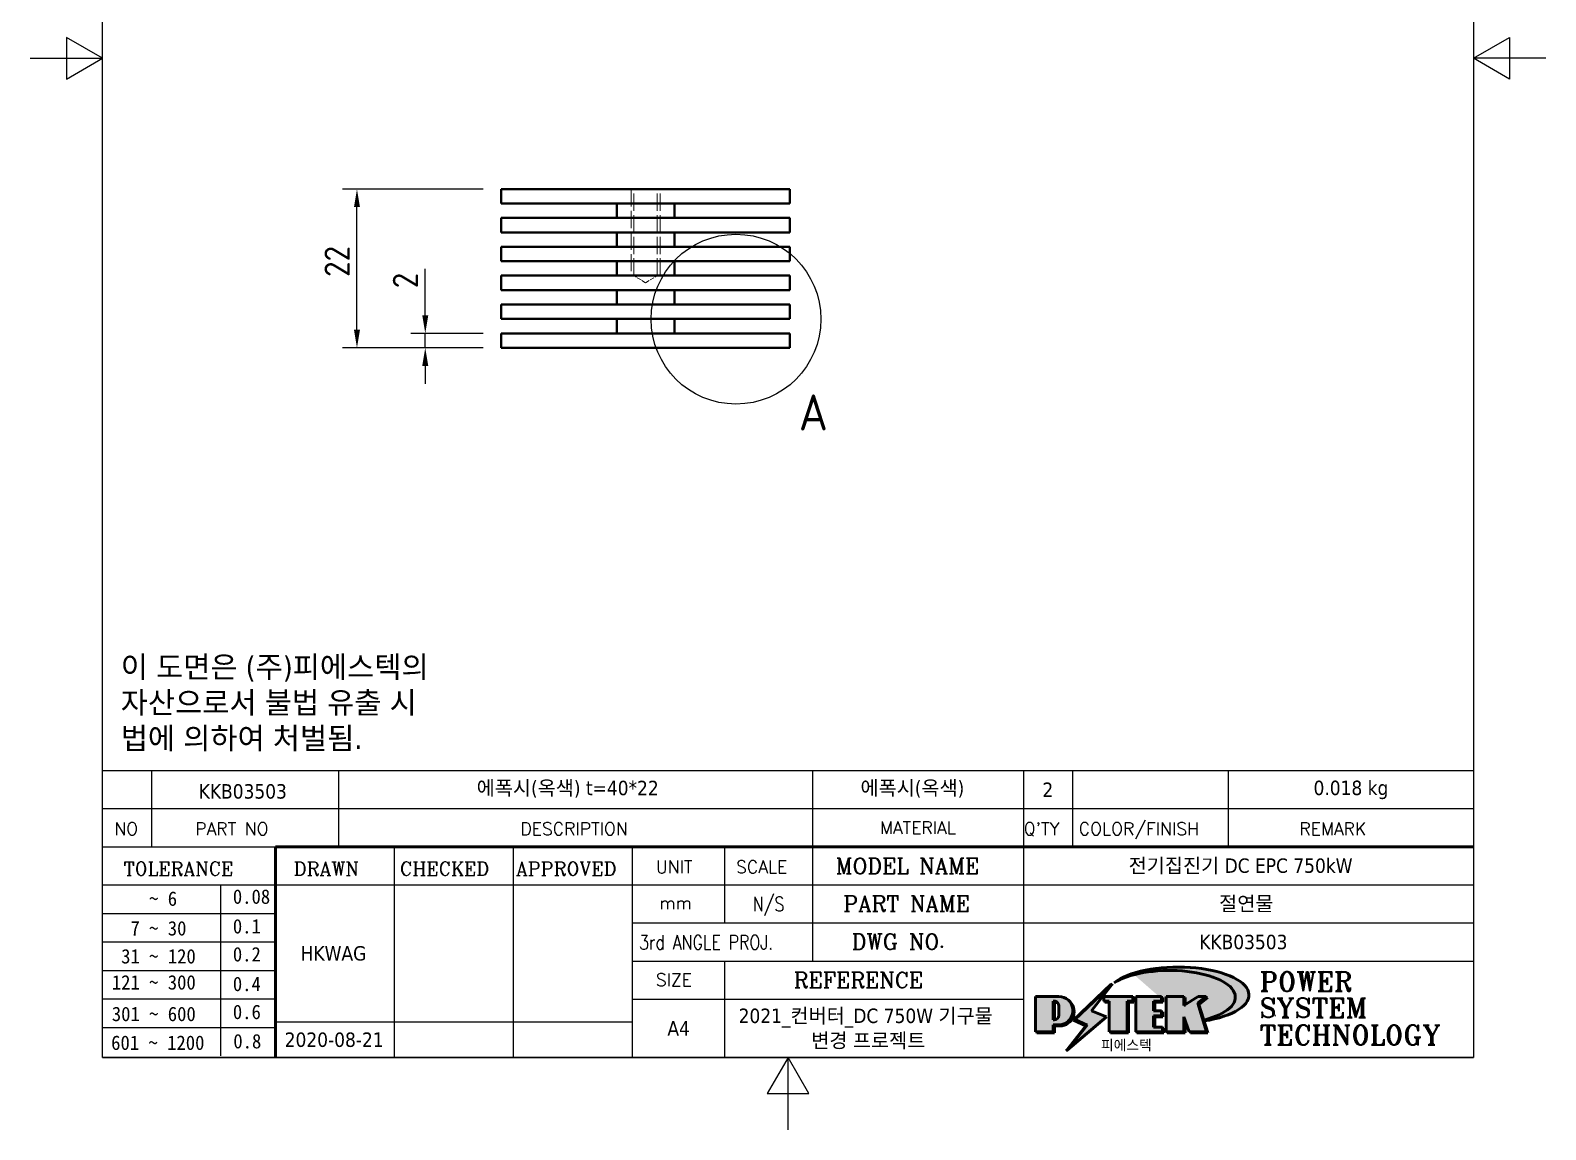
# Model space of a CAD drawing. Header units: millimetres. Extents: x 0 to 210, y 0 to 297.
# Drawn here: x 0 to 210, y 0 to 152.4 of the extents above; entities that cross this region are included whole.
import ezdxf
from ezdxf.enums import TextEntityAlignment as Align

# ---------------------------------------------------------------- set-up
doc = ezdxf.new("R2010")
doc.units = ezdxf.units.MM
doc.linetypes.add('DASHED', pattern=[0.2067, 0.1654, -0.0413])
doc.layers.get('0').update_dxf_attribs({"color": 3, "lineweight": 25})
for name, color, linetype, lineweight in [('가려진 것(ISO)', 2, 'DASHED', 18), ('가시적인 것(ISO)', 3, 'Continuous', 40), ('경계(ISO)', 7, 'Continuous', 25), ('기호(ISO)', 5, 'Continuous', 25), ('상세 경계(JIS)', 7, 'Continuous', 25), ('제목(ISO)', 5, 'Continuous', 50), ('치수(ISO)', 2, 'Continuous', 25), ('해치(ISO)', 7, 'Continuous', 18)]:
    doc.layers.add(name, color=color, linetype=linetype, lineweight=lineweight)
doc.styles.add('HAN_291', font='')
doc.styles.add('HAN_370', font='', dxfattribs={"width": 2})
doc.styles.add('RC_284', font='ROMANC.shx')
doc.styles.add('RC_287', font='ROMANC.shx')
doc.styles.add('RC_292', font='ROMANC.shx')
doc.styles.add('ROMANT_294', font='romant.shx')
doc.styles.add('문자 텍스트_PSTEK_POSCO', font='isocp.shx')
doc.styles.add('부품번호텍스트_PSTEK_POSCO', font='isocp.shx')
doc.styles.add('치수 텍스트_PSTEK_POSCO', font='isocp.shx')
doc.styles.add('텍스트 스타일198', font='tahoma.ttf')
doc.styles.add('텍스트 스타일333', font='ROMANC.shx', dxfattribs={"width": 0.800000011920929})
doc.styles.get('HAN_291').set_extended_font_data('GulimChe')
doc.styles.get('HAN_370').set_extended_font_data('GulimChe')
doc.dimstyles.new('치수_PSTEK_POSCO', dxfattribs={"dimtxt": 3.5, "dimasz": 2.5, "dimexe": 2, "dimexo": 2.5, "dimgap": 1, "dimtad": 1, "dimrnd": 1e-08, "dimdsep": 46, "dimtxsty": '치수 텍스트_PSTEK_POSCO', "dimcen": 0.09, "dimdle": 10, "dimclrd": 7, "dimclre": 7, "dimclrt": 2, "dimadec": 1, "dimazin": 2, "dimtfac": 1, "dimtmove": 0, "dimatfit": 3, "dimfxl": 0, "dimtolj": 1, "dimlwd": -1, "dimlwe": -1, "dimarcsym": 0})

# ---------------------------------------------------------------- blocks, each defined once
blk = doc.blocks.new('경계 Default Border')
at = {"layer": '경계(ISO)', "flags": 128}
for points in [[(10, 10), (10, 287.0000076293945), (200, 287.0000076293945), (200, 10), (10, 10)], [(0, 148.5000038146973), (10, 148.5000038146973), (5, 151.3867473602295), (5, 145.6132507324219), (10, 148.5000038146973)], [(210, 148.5000038146973), (200, 148.5000038146973), (205, 151.3867473602295), (205, 145.6132507324219), (200, 148.5000038146973)], [(105, 0), (105, 10), (102.1132469177246, 5), (107.8867530822754, 5), (105, 10)]]:
    blk.add_lwpolyline(points, dxfattribs=at)
blk = doc.blocks.new('제목 블록 PSTEK')
for color, points in [(252, [(317.2195697678507, 17.0593801673321), (322.0326348870767, 21.62682475217465), (322.2781991042243, 21.94392121864296), (317.0471853425802, 16.97985676345368), (318.7512090904202, 16.1899260703855), (316.0018030350395, 12.71868385740789), (316.3356552234328, 13.00206718743325), (318.9235935156908, 16.2694494742633)]), (5, [(321.6183518841322, 17.4193704504104), (319.5281351041078, 18.24969419629727), (322.4505835294948, 22.02344462252142), (317.2195697678507, 17.0593801673321), (318.9235935156908, 16.2694494742633), (316.1741874603099, 12.79820726128571)]), (1, [(324.4839107253602, 19.60711530335299), (325.2419748254881, 19.60711530335299), (325.2419748254881, 20.25857663940324), (321.2266040451076, 20.25857663940324), (321.2266040451076, 19.60711530335299), (321.9846681452406, 19.60711530335299), (321.9846681452406, 15.3430047401139), (324.4839107253602, 15.3430047401139)]), (252, [(321.9846681452406, 19.60711530335299), (321.4042753185749, 19.60711530335299), (321.4042753185749, 19.45905590879572), (321.9846681452406, 19.45905590879572)]), (252, [(324.6615819988275, 19.45905590879572), (325.4196460989604, 19.45905590879572), (325.4196460989604, 20.11051724484596), (325.2419748254881, 20.11051724484596), (325.2419748254881, 19.60711530335299), (324.4839107253602, 19.60711530335299), (324.4839107253602, 15.3430047401139), (322.1623394187076, 15.3430047401139), (322.1623394187076, 15.19494534555726), (324.6615819988275, 15.19494534555726)]), (1, [(329.2277337269622, 20.25857663940324), (325.65654113025, 20.25857663940324), (325.65654113025, 15.3430047401139), (329.3580259941756, 15.3430047401139), (329.3580259941756, 15.9944660761648), (328.1137701654877, 15.9944660761648), (328.1137701654877, 17.56360607323003), (329.2277337269622, 17.56360607323003), (329.2277337269622, 18.25543873810179), (328.1137701654877, 18.25543873810179), (328.1137701654877, 19.60711530335299), (329.2277337269622, 19.60711530335299)]), (252, [(328.2914414389548, 19.45905590879572), (329.4054050004294, 19.45905590879572), (329.4054050004294, 20.11051724484596), (329.2277337269622, 20.11051724484596), (329.2277337269622, 19.60711530335299), (328.1137701654877, 19.60711530335299), (328.1137701654877, 18.25543873810179), (328.2914414389548, 18.25543873810179)]), (1, [(332.3312149849806, 20.25857663940324), (329.8592894925411, 20.25857663940324), (329.8592894925411, 15.3430047401139), (332.3312149849806, 15.3430047401139), (332.3312149849806, 17.4318630164523), (333.0701931098801, 15.3430047401139), (335.4855464857051, 15.3430047401139), (334.2514536401189, 19.30614745124769), (335.4379594596742, 20.25857663940324), (334.3071782107978, 20.25857663940324), (332.3312149849806, 18.99741471888304)]), (252, [(332.5088862584528, 20.1105172448466), (332.3312149849806, 20.1105172448466), (332.3312149849806, 18.99741471888368), (332.5088862584528, 19.11081371413894)]), (252, [(335.6156307331414, 20.11051724484596), (335.2535118015555, 20.11051724484596), (334.2514536401189, 19.30614745124769), (335.4855464857051, 15.3430047401139), (333.1954852176545, 15.3430047401139), (333.2478643833523, 15.19494534555726), (335.6632177591723, 15.19494534555726), (334.4291249135862, 19.15808805669106)]), (252, [(328.2914414389548, 17.41554667867274), (329.4054050004294, 17.41554667867274), (329.4054050004294, 18.10737934354514), (329.2277337269622, 18.10737934354514), (329.2277337269622, 17.56360607323003), (328.1137701654877, 17.56360607323003), (328.1137701654877, 15.9944660761648), (328.2914414389548, 15.9944660761648)]), (252, [(332.5088862584528, 16.92964231796647), (332.3312149849806, 17.43186301645164), (332.3312149849806, 15.3430047401139), (330.0369607660135, 15.3430047401139), (330.0369607660135, 15.19494534555726), (332.5088862584528, 15.19494534555726)]), (252, [(329.5356972676428, 15.8464066816075), (329.3580259941756, 15.8464066816075), (329.3580259941756, 15.3430047401139), (325.8342124037171, 15.3430047401139), (325.8342124037171, 15.19494534555726), (329.5356972676428, 15.19494534555726)])]:
    blk.add_hatch(color=color).paths.add_polyline_path(points)
h = blk.add_hatch(color=1)
edge = h.paths.add_edge_path(flags=0)
edge.add_line((314.2242174273352, 19.60711530335299), (314.2242174273352, 17.00126995915134))
edge.add_line((314.2242174273352, 17.00126995915134), (314.3485873187598, 17.00126995915134))
edge.add_arc((314.3485873187598, 17.6527312952023), 0.6514613360509371, 270, 360)
edge.add_line((315.0000486548106, 17.6527312952023), (315.0000486548106, 18.95565396730211))
edge.add_arc((314.3485873187598, 18.95565396730212), 0.6514613360508712, 0, 90)
edge.add_line((314.3485873187598, 19.60711530335299), (314.2242174273352, 19.60711530335299))
edge = h.paths.add_edge_path()
edge.add_arc((314.9847713324306, 18.28938669179658), 1.969189947606664, 269.9999999999959, 450)
edge.add_line((314.9847713324306, 20.25857663940318), (311.7664314776902, 20.25857663940324))
edge.add_line((311.7664314776902, 20.25857663940324), (311.7664314776902, 15.3430047401139))
edge.add_line((311.7664314776902, 15.3430047401139), (314.2242174273352, 15.3430047401139))
edge.add_line((314.2242174273352, 15.3430047401139), (314.2242174273352, 16.32019674418991))
edge.add_line((314.2242174273352, 16.32019674418991), (314.9847713324307, 16.32019674418991))
h = blk.add_hatch(color=252)
edge = h.paths.add_edge_path()
edge.add_arc((314.9847713324309, 18.28938669179657), 1.969189947606666, 270, 406.8278729790604)
edge.add_arc((315.1624426058984, 18.1413272972396), 1.969189947606962, -90, 53.560984836317004, ccw=False)
edge.add_line((315.1624426058984, 16.17213734963263), (314.4018887008024, 16.17213734963263))
edge.add_line((314.4018887008024, 16.17213734963263), (314.4018887008024, 15.19494534555726))
edge.add_line((314.4018887008024, 15.19494534555726), (311.9441027511573, 15.19494534555726))
edge.add_line((311.9441027511573, 15.19494534555726), (311.9441027511573, 15.3430047401139))
edge.add_line((311.9441027511573, 15.3430047401139), (314.2242174273352, 15.3430047401139))
edge.add_line((314.2242174273352, 15.3430047401139), (314.2242174273352, 16.32019674418991))
edge.add_line((314.2242174273352, 16.32019674418991), (314.9847713324309, 16.32019674418991))
h = blk.add_hatch(color=252)
edge = h.paths.add_edge_path()
edge.add_line((314.4018887008024, 19.45905590879572), (314.5262585922315, 19.45905590879572))
edge.add_arc((314.5262585922314, 18.80759457274939), 0.6514613360463194, 60.4189348879147, 90.00000000000318, ccw=False)
edge.add_arc((314.3485873187602, 18.95565396730057), 0.6514613360524251, 39.96992292766206, 90.00000000009999)
edge.add_line((314.3485873187591, 19.60711530335307), (314.2242174273352, 19.60711530335298))
edge.add_line((314.2242174273352, 19.60711530335299), (314.2242174273352, 17.00126995915134))
edge.add_line((314.2242174273352, 17.00126995915134), (314.3485873187591, 17.00126995915134))
edge.add_arc((314.3485873187568, 17.652731295233), 0.6514613360816299, 270.0000000002, 274.6930825552478)
edge.add_line((314.4018887008024, 17.0034541317032), (314.4018887008024, 19.45905590879572))
at = {"layer": '해치(ISO)', "true_color": 0x27d1fc}
h = blk.add_hatch(color=140, dxfattribs=at)
edge = h.paths.add_edge_path()
edge.add_ellipse((330.3660919371412, 20.15576403068321), major_axis=(9.100907360794343, 0), ratio=0.4069904968023172, start_angle=301.3098473703837, end_angle=507.7436900681698)
edge.add_ellipse((331.5340919371412, 20.4634168429492), major_axis=(-9.82350664112931, 0), ratio=0.3942600559756514, start_angle=111.51207141178469, end_angle=334.47025347086895, ccw=False)
edge.add_line((335.1363447531188, 16.8601935978785), (335.0955236905705, 16.99119398620872))
at = {"color": 180}
for p, q in [((182.475792979055, 11.79100474011392), (182.4757929790549, 51.56524660363496)), ((182.4757929790549, 51.56524660363496), (372.4757929537551, 51.56524660363496)), ((189.2651435055721, 51.56524660363496), (189.2651435055722, 41.00524660363494)), ((215.2152739891528, 41.00524660363494), (215.2152739891528, 51.56524660363496)), ((280.8758854511282, 51.56524660363496), (280.8758854511282, 41.00524660363494)), ((310.0881549537552, 51.56524660363496), (310.0881549537553, 41.00524660363494)), ((316.9044520275131, 51.56524660363496), (316.9044520275127, 41.00524660363494)), ((338.4566026226726, 51.56524660363496), (338.4566026226727, 41.00524660363494)), ((372.4757929537551, 51.56524660363496), (372.4757929537551, 11.79100474011389)), ((182.475792979055, 46.2852466036349), (372.4757929537551, 46.28524660363492)), ((182.475792979055, 41.00524660363493), (206.451475290024, 41.00524660363493)), ((222.9401812389276, 11.79100474011392), (222.9401812389276, 41.00524660363494)), ((239.4288871878316, 11.79100474011392), (239.4288871878316, 41.00524660363494)), ((255.9175931367356, 11.79100474011392), (255.9175931367356, 41.00524660363494)), ((268.6918866058747, 41.00524660363494), (268.6918866058747, 30.44524660363498)), ((280.8758854511282, 41.00524660363494), (280.8758854511282, 25.16524660363502)), ((310.088154953755, 41.00524660363494), (310.088154953755, 11.79100474011392)), ((182.475792979055, 35.72524660363497), (206.451475290024, 35.72524660363497)), ((198.8621818849491, 12.02524660363491), (198.8621818849491, 35.72524660363497)), ((206.451475290024, 35.72524660363497), (372.4757929537551, 35.72524660363497)), ((182.475792979055, 31.77524660363492), (206.451475290024, 31.77524660363492)), ((255.917593136736, 30.44524660363498), (372.4757929537552, 30.44524660363501)), ((182.475792979055, 27.82524660363487), (206.451475290024, 27.82524660363487)), ((182.475792979055, 23.87524660363505), (206.451475290024, 23.87524660363505)), ((255.9175931367359, 25.16524660363502), (372.4757929537552, 25.165246603635)), ((268.6918866058744, 25.16524660363502), (268.6918866058744, 11.79100474011392)), ((182.475792979055, 19.92524660363478), (206.451475290024, 19.92524660363478)), ((255.9175931367359, 19.88524660363481), (310.0881549537553, 19.88524660363481)), ((182.475792979055, 15.97524660363496), (206.451475290024, 15.97524660363496)), ((206.451475290024, 16.74100474011396), (255.9175931367359, 16.74100474011396)), ((182.475792979055, 11.79100474011392), (372.4757929537551, 11.79100474011389))]:
    blk.add_line(p, q, dxfattribs=at)
at = {"color": 7, "lineweight": 50}
for p, q in [((206.4514752900237, 11.79100474011392), (206.4514752900237, 41.00524660363494)), ((206.451475290024, 41.00524660363494), (372.4757929537551, 41.00524660363496))]:
    blk.add_line(p, q, dxfattribs=at)
at = {"color": 7}
for p, q in [((322.2781991042243, 21.94392121864296), (317.0471853425802, 16.97985676345368)), ((322.4505835294948, 22.02344462252142), (317.2195697678507, 17.0593801673321)), ((317.2195697678507, 17.0593801673321), (322.0326348870767, 21.62682475217465)), ((319.5281351041078, 18.24969419629727), (322.4505835294948, 22.02344462252142)), ((322.0326348870767, 21.62682475217465), (322.2781991042243, 21.94392121864296)), ((311.7664314776902, 20.25900474011391), (311.7664314776902, 15.34300474011391)), ((314.9847713324309, 20.25857663940324), (311.7664314776902, 20.25857663940324)), ((314.9847713324309, 20.25857663940324), (311.7664314776902, 20.25857663940324)), ((311.7664314776902, 20.25857663940324), (311.7664314776902, 15.3430047401139)), ((314.2242174273352, 17.00126995915134), (314.2242174273352, 19.60711530335299)), ((314.2242174273352, 19.60711530335299), (314.3485873187591, 19.60711530335299)), ((314.3485873187591, 19.60711530335299), (314.2242174273352, 19.60711530335299)), ((314.2242174273352, 19.60711530335299), (314.2242174273352, 17.00126995915134)), ((314.2242174273352, 17.00126995915134), (314.2242174273352, 19.60711530335299)), ((314.2242174273352, 19.60711530335299), (314.3485873187591, 19.60711530335299)), ((314.4018887008024, 19.45905590879572), (314.5262585922314, 19.45905590879572)), ((314.4018887008024, 17.0034541317032), (314.4018887008024, 19.45905590879572)), ((315.0000486548106, 18.95565396730275), (315.0000486548106, 17.65273129520161)), ((315.0000486548106, 18.95565396730275), (315.0000486548106, 17.65273129520161)), ((325.2419748254881, 20.25857663940324), (321.2266040451076, 20.25857663940324)), ((321.2266040451076, 20.25857663940324), (321.2266040451076, 19.60711530335299)), ((325.2419748254881, 20.25857663940324), (321.2266040451076, 20.25857663940324)), ((321.2266040451076, 20.25857663940324), (321.2266040451076, 19.60711530335299)), ((321.2266040451076, 19.60711530335299), (321.9846681452406, 19.60711530335299)), ((321.2266040451076, 19.60711530335299), (321.9846681452406, 19.60711530335299)), ((321.4042753185749, 19.60711530335299), (321.4042753185749, 19.45905590879572)), ((321.9846681452406, 19.60711530335299), (321.4042753185749, 19.60711530335299)), ((321.4042753185749, 19.45905590879572), (321.9846681452406, 19.45905590879572)), ((321.9846681452406, 19.60711530335299), (321.9846681452406, 15.3430047401139)), ((321.9846681452406, 19.45905590879572), (321.9846681452406, 19.60711530335299)), ((321.9846681452406, 19.60711530335299), (321.9846681452406, 15.3430047401139)), ((324.4839107253602, 19.60711530335299), (325.2419748254881, 19.60711530335299)), ((324.4839107253602, 15.3430047401139), (324.4839107253602, 19.60711530335299)), ((325.2419748254881, 19.60711530335299), (324.4839107253602, 19.60711530335299)), ((324.4839107253602, 19.60711530335299), (324.4839107253602, 15.3430047401139)), ((324.4839107253602, 19.60711530335299), (325.2419748254881, 19.60711530335299)), ((324.4839107253602, 15.3430047401139), (324.4839107253602, 19.60711530335299)), ((324.6615819988275, 19.45905590879572), (325.4196460989604, 19.45905590879572)), ((324.6615819988275, 15.19494534555726), (324.6615819988275, 19.45905590879572)), ((325.2419748254881, 19.60711530335299), (325.2419748254881, 20.25857663940324)), ((325.2419748254881, 19.60711530335299), (325.2419748254881, 20.25857663940324)), ((325.4196460989604, 20.11051724484596), (325.2419748254881, 20.11051724484596)), ((325.2419748254881, 20.11051724484596), (325.2419748254881, 19.60711530335299)), ((325.4196460989604, 19.45905590879572), (325.4196460989604, 20.11051724484596)), ((329.2277337269622, 20.25857663940324), (325.65654113025, 20.25857663940324)), ((325.65654113025, 20.25857663940324), (325.65654113025, 15.3430047401139)), ((325.65654113025, 20.25857663940324), (325.65654113025, 15.3430047401139)), ((329.2277337269622, 20.25857663940324), (325.65654113025, 20.25857663940324)), ((328.1137701654877, 18.25543873810179), (328.1137701654877, 19.60711530335299)), ((328.1137701654877, 19.60711530335299), (329.2277337269622, 19.60711530335299)), ((329.2277337269622, 19.60711530335299), (328.1137701654877, 19.60711530335299)), ((328.1137701654877, 19.60711530335299), (328.1137701654877, 18.25543873810179)), ((328.1137701654877, 18.25543873810179), (328.1137701654877, 19.60711530335299)), ((328.1137701654877, 19.60711530335299), (329.2277337269622, 19.60711530335299)), ((328.2914414389548, 18.25543873810179), (328.2914414389548, 19.45905590879572)), ((328.2914414389548, 19.45905590879572), (329.4054050004294, 19.45905590879572)), ((329.2277337269622, 19.60711530335299), (329.2277337269622, 20.25857663940324)), ((329.2277337269622, 19.60711530335299), (329.2277337269622, 20.25857663940324)), ((329.4054050004294, 20.11051724484596), (329.2277337269622, 20.11051724484596)), ((329.2277337269622, 20.11051724484596), (329.2277337269622, 19.60711530335299)), ((329.4054050004294, 19.45905590879572), (329.4054050004294, 20.11051724484596)), ((332.3312149849806, 20.25857663940324), (329.8592894925411, 20.25857663940324)), ((329.8592894925411, 20.25857663940324), (329.8592894925411, 15.3430047401139)), ((329.8592894925411, 20.25857663940324), (329.8592894925411, 15.3430047401139)), ((332.3312149849806, 20.25857663940324), (329.8592894925411, 20.25857663940324)), ((334.3071782107978, 20.25857663940324), (332.3312149849806, 18.99741471888304)), ((332.3312149849806, 18.99741471888304), (332.3312149849806, 20.25857663940324)), ((334.3071782107978, 20.25857663940324), (332.3312149849806, 18.99741471888304)), ((332.3312149849806, 18.99741471888304), (332.3312149849806, 20.25857663940324)), ((332.5088862584528, 20.1105172448466), (332.3312149849806, 20.1105172448466)), ((332.3312149849806, 20.1105172448466), (332.3312149849806, 18.99741471888368)), ((332.3312149849806, 18.99741471888368), (332.5088862584528, 19.11081371413894)), ((332.5088862584528, 19.11081371413894), (332.5088862584528, 20.1105172448466)), ((334.2514536401189, 19.30614745124769), (335.4379594596742, 20.25857663940324)), ((334.2514536401189, 19.30614745124769), (335.4379594596742, 20.25857663940324)), ((335.2535118015555, 20.11051724484596), (334.2514536401189, 19.30614745124769)), ((335.4855464857051, 15.3430047401139), (334.2514536401189, 19.30614745124769)), ((334.2514536401189, 19.30614745124769), (335.4855464857051, 15.3430047401139)), ((335.4855464857051, 15.3430047401139), (334.2514536401189, 19.30614745124769)), ((335.4379594596742, 20.25857663940324), (334.3071782107978, 20.25857663940324)), ((335.4379594596742, 20.25857663940324), (334.3071782107978, 20.25857663940324)), ((334.4291249135862, 19.15808805669104), (335.6156307331414, 20.11051724484596)), ((335.6632177591723, 15.19494534555726), (334.4291249135862, 19.15808805669104)), ((335.6156307331414, 20.11051724484596), (335.2535118015555, 20.11051724484596)), ((314.3485873187591, 17.00126995915134), (314.2242174273352, 17.00126995915134)), ((314.2242174273352, 17.00126995915134), (314.3485873187591, 17.00126995915134)), ((314.3485873187591, 17.00126995915134), (314.2242174273352, 17.00126995915134)), ((316.1741874603099, 12.79820726128571), (321.6183518841322, 17.4193704504104)), ((317.0471853425802, 16.97985676345368), (318.7512090904202, 16.1899260703855)), ((318.9235935156908, 16.2694494742633), (317.2195697678507, 17.0593801673321)), ((317.2195697678507, 17.0593801673321), (318.9235935156908, 16.2694494742633)), ((321.6183518841322, 17.4193704504104), (319.5281351041078, 18.24969419629727)), ((329.2277337269622, 18.25543873810179), (328.1137701654877, 18.25543873810179)), ((328.1137701654877, 18.25543873810179), (328.2914414389548, 18.25543873810179)), ((329.2277337269622, 18.25543873810179), (328.1137701654877, 18.25543873810179)), ((328.1137701654877, 17.56360607323003), (329.2277337269622, 17.56360607323003)), ((328.1137701654877, 15.9944660761648), (328.1137701654877, 17.56360607323003)), ((329.2277337269622, 17.56360607323003), (328.1137701654877, 17.56360607323003)), ((328.1137701654877, 17.56360607323003), (328.1137701654877, 15.9944660761648)), ((328.1137701654877, 17.56360607323003), (329.2277337269622, 17.56360607323003)), ((328.1137701654877, 15.9944660761648), (328.1137701654877, 17.56360607323003)), ((328.2914414389548, 15.9944660761648), (328.2914414389548, 17.41554667867274)), ((328.2914414389548, 17.41554667867274), (329.4054050004294, 17.41554667867274)), ((329.2277337269622, 17.56360607323003), (329.2277337269622, 18.25543873810179)), ((329.2277337269622, 17.56360607323003), (329.2277337269622, 18.25543873810179)), ((329.4054050004294, 18.10737934354514), (329.2277337269622, 18.10737934354514)), ((329.2277337269622, 18.10737934354514), (329.2277337269622, 17.56360607323003)), ((329.4054050004294, 17.41554667867274), (329.4054050004294, 18.10737934354514)), ((332.3312149849806, 17.4318630164523), (333.0701931098801, 15.3430047401139)), ((332.3312149849806, 15.3430047401139), (332.3312149849806, 17.4318630164523)), ((332.5088862584528, 16.92964231796647), (332.3312149849806, 17.43186301645164)), ((332.3312149849806, 17.43186301645164), (332.3312149849806, 15.3430047401139)), ((332.3312149849806, 17.4318630164523), (333.0701931098801, 15.3430047401139)), ((332.3312149849806, 15.3430047401139), (332.3312149849806, 17.4318630164523)), ((332.5088862584528, 15.19494534555726), (332.5088862584528, 16.92964231796647)), ((345.0447381189468, 17.50375595811051), (344.9867755289346, 17.689895936919)), ((311.7664314776902, 15.3430047401139), (314.2242174273352, 15.3430047401139)), ((311.7664314776902, 15.3430047401139), (314.2242174273352, 15.3430047401139)), ((314.2242174273352, 15.3430047401139), (311.9441027511573, 15.3430047401139)), ((311.9441027511573, 15.3430047401139), (311.9441027511573, 15.19494534555726)), ((311.9441027511573, 15.19494534555726), (314.4018887008024, 15.19494534555726)), ((314.2242174273352, 16.32019674418991), (314.9847713324309, 16.32019674418991)), ((314.2242174273352, 15.3430047401139), (314.2242174273352, 16.32019674418991)), ((314.9847713324309, 16.32019674418991), (314.2242174273352, 16.32019674418991)), ((314.2242174273352, 16.32019674418991), (314.2242174273352, 15.3430047401139)), ((314.2242174273352, 16.32019674418991), (314.9847713324309, 16.32019674418991)), ((314.2242174273352, 15.3430047401139), (314.2242174273352, 16.32019674418991)), ((314.4018887008024, 16.17213734963263), (315.162442605898, 16.17213734963263)), ((314.4018887008024, 15.19494534555726), (314.4018887008024, 16.17213734963263)), ((318.7512090904202, 16.1899260703855), (316.0018030350395, 12.71868385740789)), ((318.9235935156908, 16.2694494742633), (316.1741874603099, 12.79820726128571)), ((316.3356552234328, 13.00206718743325), (318.9235935156908, 16.2694494742633)), ((321.9846681452406, 15.3430047401139), (324.4839107253602, 15.3430047401139)), ((321.9846681452406, 15.3430047401139), (324.4839107253602, 15.3430047401139)), ((324.4839107253602, 15.3430047401139), (322.1623394187076, 15.3430047401139)), ((322.1623394187076, 15.3430047401139), (322.1623394187076, 15.19494534555726)), ((322.1623394187076, 15.19494534555726), (324.6615819988275, 15.19494534555726)), ((325.65654113025, 15.3430047401139), (329.3580259941756, 15.3430047401139)), ((325.65654113025, 15.3430047401139), (329.3580259941756, 15.3430047401139)), ((329.3580259941756, 15.3430047401139), (325.8342124037171, 15.3430047401139)), ((325.8342124037171, 15.3430047401139), (325.8342124037171, 15.19494534555726)), ((325.8342124037171, 15.19494534555726), (329.5356972676428, 15.19494534555726)), ((329.3580259941756, 15.9944660761648), (328.1137701654877, 15.9944660761648)), ((328.1137701654877, 15.9944660761648), (328.2914414389548, 15.9944660761648)), ((329.3580259941756, 15.9944660761648), (328.1137701654877, 15.9944660761648)), ((329.3580259941756, 15.3430047401139), (329.3580259941756, 15.9944660761648)), ((329.3580259941756, 15.3430047401139), (329.3580259941756, 15.9944660761648)), ((329.5356972676428, 15.8464066816075), (329.3580259941756, 15.8464066816075)), ((329.3580259941756, 15.8464066816075), (329.3580259941756, 15.3430047401139)), ((329.5356972676428, 15.19494534555726), (329.5356972676428, 15.8464066816075)), ((329.8592894925411, 15.3430047401139), (332.3312149849806, 15.3430047401139)), ((329.8592894925411, 15.3430047401139), (332.3312149849806, 15.3430047401139)), ((332.3312149849806, 15.3430047401139), (330.0369607660135, 15.3430047401139)), ((330.0369607660135, 15.3430047401139), (330.0369607660135, 15.19494534555726)), ((330.0369607660135, 15.19494534555726), (332.5088862584528, 15.19494534555726)), ((333.0701931098801, 15.3430047401139), (335.4855464857051, 15.3430047401139)), ((333.0701931098801, 15.3430047401139), (335.4855464857051, 15.3430047401139)), ((335.4855464857051, 15.3430047401139), (333.1954852176545, 15.3430047401139)), ((333.1954852176545, 15.3430047401139), (333.2478643833523, 15.19494534555726)), ((333.2478643833523, 15.19494534555726), (335.6632177591723, 15.19494534555726)), ((316.0018030350395, 12.71868385740789), (316.3356552234328, 13.00206718743325))]:
    blk.add_line(p, q, dxfattribs=at)
at = {"color": 5}
for p, q in [((322.4505835294948, 22.02344462252142), (317.2195697678507, 17.0593801673321)), ((319.5281351041078, 18.24969419629727), (322.4505835294948, 22.02344462252142)), ((316.1741874603099, 12.79820726128571), (321.6183518841322, 17.4193704504104)), ((317.2195697678507, 17.0593801673321), (318.9235935156908, 16.2694494742633)), ((321.6183518841322, 17.4193704504104), (319.5281351041078, 18.24969419629727)), ((318.9235935156908, 16.2694494742633), (316.1741874603099, 12.79820726128571))]:
    blk.add_line(p, q, dxfattribs=at)
at = {"color": 1}
for p, q in [((314.9847713324309, 20.25857663940324), (311.7664314776902, 20.25857663940324)), ((311.7664314776902, 20.25857663940324), (311.7664314776902, 15.3430047401139)), ((314.2242174273352, 17.00126995915134), (314.2242174273352, 19.60711530335299)), ((314.2242174273352, 19.60711530335299), (314.3485873187591, 19.60711530335299)), ((315.0000486548106, 18.95565396730275), (315.0000486548106, 17.65273129520161)), ((325.2419748254881, 20.25857663940324), (321.2266040451076, 20.25857663940324)), ((321.2266040451076, 20.25857663940324), (321.2266040451076, 19.60711530335299)), ((321.2266040451076, 19.60711530335299), (321.9846681452406, 19.60711530335299)), ((321.9846681452406, 19.60711530335299), (321.9846681452406, 15.3430047401139)), ((324.4839107253602, 19.60711530335299), (325.2419748254881, 19.60711530335299)), ((324.4839107253602, 15.3430047401139), (324.4839107253602, 19.60711530335299)), ((325.2419748254881, 19.60711530335299), (325.2419748254881, 20.25857663940324)), ((329.2277337269622, 20.25857663940324), (325.65654113025, 20.25857663940324)), ((325.65654113025, 20.25857663940324), (325.65654113025, 15.3430047401139)), ((328.1137701654877, 18.25543873810179), (328.1137701654877, 19.60711530335299)), ((328.1137701654877, 19.60711530335299), (329.2277337269622, 19.60711530335299)), ((329.2277337269622, 19.60711530335299), (329.2277337269622, 20.25857663940324)), ((332.3312149849806, 20.25857663940324), (329.8592894925411, 20.25857663940324)), ((329.8592894925411, 20.25857663940324), (329.8592894925411, 15.3430047401139)), ((334.3071782107978, 20.25857663940324), (332.3312149849806, 18.99741471888304)), ((332.3312149849806, 18.99741471888304), (332.3312149849806, 20.25857663940324)), ((334.2514536401189, 19.30614745124769), (335.4379594596742, 20.25857663940324)), ((335.4855464857051, 15.3430047401139), (334.2514536401189, 19.30614745124769)), ((335.4379594596742, 20.25857663940324), (334.3071782107978, 20.25857663940324)), ((314.3485873187591, 17.00126995915134), (314.2242174273352, 17.00126995915134)), ((329.2277337269622, 18.25543873810179), (328.1137701654877, 18.25543873810179)), ((328.1137701654877, 17.56360607323003), (329.2277337269622, 17.56360607323003)), ((328.1137701654877, 15.9944660761648), (328.1137701654877, 17.56360607323003)), ((329.2277337269622, 17.56360607323003), (329.2277337269622, 18.25543873810179)), ((332.3312149849806, 17.4318630164523), (333.0701931098801, 15.3430047401139)), ((332.3312149849806, 15.3430047401139), (332.3312149849806, 17.4318630164523)), ((311.7664314776902, 15.3430047401139), (314.2242174273352, 15.3430047401139)), ((314.2242174273352, 16.32019674418991), (314.9847713324309, 16.32019674418991)), ((314.2242174273352, 15.3430047401139), (314.2242174273352, 16.32019674418991)), ((321.9846681452406, 15.3430047401139), (324.4839107253602, 15.3430047401139)), ((325.65654113025, 15.3430047401139), (329.3580259941756, 15.3430047401139)), ((329.3580259941756, 15.9944660761648), (328.1137701654877, 15.9944660761648)), ((329.3580259941756, 15.3430047401139), (329.3580259941756, 15.9944660761648)), ((329.8592894925411, 15.3430047401139), (332.3312149849806, 15.3430047401139)), ((333.0701931098801, 15.3430047401139), (335.4855464857051, 15.3430047401139))]:
    blk.add_line(p, q, dxfattribs=at)
at = {"color": 7}
for centre, radius, start, end in [((314.3485873187598, 18.95565396730211), 0.6514613360508712, 0, 90), ((314.3485873187602, 18.95565396730057), 0.6514613360524251, 39.96992292766117, 90), ((314.3485873187598, 18.95565396730212), 0.6514613360508712, 0, 90), ((314.5262585922314, 18.80759457274939), 0.6514613360463193, 60.41893488791137, 90), ((314.9847713324309, 18.28938669179658), 1.969189947606665, 270, 90), ((314.9847713324309, 18.28938669179658), 1.969189947606665, 270, 90), ((314.9847713324307, 18.2893866917965), 1.969189947606594, 270, 46.82787297909833), ((315.1624426058984, 18.1413272972396), 1.969189947606961, 270, 53.56098483636067), ((314.3485873187597, 17.65273129520228), 0.6514613360509381, 270, 0), ((314.3485873187598, 17.6527312952023), 0.6514613360509381, 270, 0), ((314.3485873187568, 17.652731295233), 0.6514613360816299, 270, 274.6930825552478)]:
    blk.add_arc(centre, radius, start, end, dxfattribs=at)
at = {"color": 1}
for centre, radius, start, end in [((314.3485873187598, 18.95565396730211), 0.6514613360508712, 0, 90), ((314.9847713324309, 18.28938669179657), 1.969189947606665, 270, 90), ((314.3485873187598, 17.6527312952023), 0.6514613360509381, 270, 0)]:
    blk.add_arc(centre, radius, start, end, dxfattribs=at)
at = {"layer": '제목(ISO)', "lineweight": 18}
blk.add_line((182.475792979055, 35.72500474011393), (182.475792979055, 11.79100474011392), dxfattribs=at)
at = {"layer": '제목(ISO)'}
for p, q in [((322.2781991042243, 21.94392121864296), (317.0471853425802, 16.97985676345368)), ((322.4505835294948, 22.02344462252142), (317.2195697678507, 17.0593801673321)), ((317.2195697678507, 17.0593801673321), (322.0326348870767, 21.62682475217465)), ((319.5281351041078, 18.24969419629727), (322.4505835294948, 22.02344462252142)), ((322.0326348870767, 21.62682475217465), (322.2781991042243, 21.94392121864296)), ((314.9847713324306, 20.25857663940324), (311.7664314776902, 20.25857663940324)), ((311.7664314776902, 20.25857663940324), (311.7664314776902, 15.3430047401139)), ((314.2242174273352, 17.00126995915134), (314.2242174273352, 19.60711530335299)), ((314.2242174273352, 19.60711530335299), (314.3485873187598, 19.60711530335299)), ((314.3485873187591, 19.60711530335299), (314.2242174273352, 19.60711530335299)), ((314.2242174273352, 19.60711530335299), (314.2242174273352, 17.00126995915134)), ((314.4018887008024, 19.45905590879572), (314.5262585922314, 19.45905590879572)), ((314.4018887008024, 17.0034541317032), (314.4018887008024, 19.45905590879572)), ((315.0000486548106, 18.95565396730211), (315.0000486548106, 17.6527312952023)), ((325.2419748254881, 20.25857663940324), (321.2266040451076, 20.25857663940324)), ((321.2266040451076, 20.25857663940324), (321.2266040451076, 19.60711530335299)), ((321.2266040451076, 19.60711530335299), (321.9846681452406, 19.60711530335299)), ((321.9846681452406, 19.60711530335299), (321.4042753185749, 19.60711530335299)), ((321.4042753185749, 19.60711530335299), (321.4042753185749, 19.45905590879572)), ((321.4042753185749, 19.45905590879572), (321.9846681452406, 19.45905590879572)), ((321.9846681452406, 19.60711530335299), (321.9846681452406, 15.3430047401139)), ((321.9846681452406, 19.45905590879572), (321.9846681452406, 19.60711530335299)), ((324.4839107253602, 19.60711530335299), (325.2419748254881, 19.60711530335299)), ((324.4839107253602, 15.3430047401139), (324.4839107253602, 19.60711530335299)), ((325.2419748254881, 19.60711530335299), (324.4839107253602, 19.60711530335299)), ((324.4839107253602, 19.60711530335299), (324.4839107253602, 15.3430047401139)), ((324.6615819988275, 19.45905590879572), (325.4196460989604, 19.45905590879572)), ((324.6615819988275, 15.19494534555726), (324.6615819988275, 19.45905590879572)), ((325.2419748254881, 19.60711530335299), (325.2419748254881, 20.25857663940324)), ((325.4196460989604, 20.11051724484596), (325.2419748254881, 20.11051724484596)), ((325.2419748254881, 20.11051724484596), (325.2419748254881, 19.60711530335299)), ((325.4196460989604, 19.45905590879572), (325.4196460989604, 20.11051724484596)), ((329.2277337269622, 20.25857663940324), (325.65654113025, 20.25857663940324)), ((325.65654113025, 20.25857663940324), (325.65654113025, 15.3430047401139)), ((328.1137701654877, 18.25543873810179), (328.1137701654877, 19.60711530335299)), ((328.1137701654877, 19.60711530335299), (329.2277337269622, 19.60711530335299)), ((329.2277337269622, 19.60711530335299), (328.1137701654877, 19.60711530335299)), ((328.1137701654877, 19.60711530335299), (328.1137701654877, 18.25543873810179)), ((328.2914414389548, 19.45905590879572), (329.4054050004294, 19.45905590879572)), ((328.2914414389548, 18.25543873810179), (328.2914414389548, 19.45905590879572)), ((329.2277337269622, 19.60711530335299), (329.2277337269622, 20.25857663940324)), ((329.4054050004294, 20.11051724484596), (329.2277337269622, 20.11051724484596)), ((329.2277337269622, 20.11051724484596), (329.2277337269622, 19.60711530335299)), ((329.4054050004294, 19.45905590879572), (329.4054050004294, 20.11051724484596)), ((332.3312149849806, 20.25857663940324), (329.8592894925411, 20.25857663940324)), ((329.8592894925411, 20.25857663940324), (329.8592894925411, 15.3430047401139)), ((334.3071782107978, 20.25857663940324), (332.3312149849806, 18.99741471888304)), ((332.3312149849806, 18.99741471888304), (332.3312149849806, 20.25857663940324)), ((332.5088862584528, 20.1105172448466), (332.3312149849806, 20.1105172448466)), ((332.3312149849806, 20.1105172448466), (332.3312149849806, 18.99741471888368)), ((332.3312149849806, 18.99741471888368), (332.5088862584528, 19.11081371413894)), ((332.5088862584528, 19.11081371413894), (332.5088862584528, 20.1105172448466)), ((334.2514536401189, 19.30614745124769), (335.4379594596742, 20.25857663940324)), ((335.2535118015555, 20.11051724484596), (334.2514536401189, 19.30614745124769)), ((335.4855464857051, 15.3430047401139), (334.2514536401189, 19.30614745124769)), ((334.2514536401189, 19.30614745124769), (335.4855464857051, 15.3430047401139)), ((335.4379594596742, 20.25857663940324), (334.3071782107978, 20.25857663940324)), ((334.4291249135862, 19.15808805669106), (335.6156307331414, 20.11051724484596)), ((335.6632177591723, 15.19494534555726), (334.4291249135862, 19.15808805669106)), ((335.6156307331414, 20.11051724484596), (335.2535118015555, 20.11051724484596)), ((314.3485873187598, 17.00126995915134), (314.2242174273352, 17.00126995915134)), ((314.2242174273352, 17.00126995915134), (314.3485873187591, 17.00126995915134)), ((316.1741874603099, 12.79820726128571), (321.6183518841322, 17.4193704504104)), ((317.0471853425802, 16.97985676345368), (318.7512090904202, 16.1899260703855)), ((317.2195697678507, 17.0593801673321), (318.9235935156908, 16.2694494742633)), ((318.9235935156908, 16.2694494742633), (317.2195697678507, 17.0593801673321)), ((321.6183518841322, 17.4193704504104), (319.5281351041078, 18.24969419629727)), ((329.2277337269622, 18.25543873810179), (328.1137701654877, 18.25543873810179)), ((328.1137701654877, 18.25543873810179), (328.2914414389548, 18.25543873810179)), ((328.1137701654877, 15.9944660761648), (328.1137701654877, 17.56360607323003)), ((328.1137701654877, 17.56360607323003), (329.2277337269622, 17.56360607323003)), ((329.2277337269622, 17.56360607323003), (328.1137701654877, 17.56360607323003)), ((328.1137701654877, 17.56360607323003), (328.1137701654877, 15.9944660761648)), ((328.2914414389548, 17.41554667867274), (329.4054050004294, 17.41554667867274)), ((328.2914414389548, 15.9944660761648), (328.2914414389548, 17.41554667867274)), ((329.2277337269622, 17.56360607323003), (329.2277337269622, 18.25543873810179)), ((329.4054050004294, 18.10737934354514), (329.2277337269622, 18.10737934354514)), ((329.2277337269622, 18.10737934354514), (329.2277337269622, 17.56360607323003)), ((329.4054050004294, 17.41554667867274), (329.4054050004294, 18.10737934354514)), ((332.3312149849806, 15.3430047401139), (332.3312149849806, 17.4318630164523)), ((332.3312149849806, 17.4318630164523), (333.0701931098801, 15.3430047401139)), ((332.5088862584528, 16.92964231796647), (332.3312149849806, 17.43186301645164)), ((332.3312149849806, 17.43186301645164), (332.3312149849806, 15.3430047401139)), ((332.5088862584528, 15.19494534555726), (332.5088862584528, 16.92964231796647)), ((311.7664314776902, 15.3430047401139), (314.2242174273352, 15.3430047401139)), ((314.2242174273352, 15.3430047401139), (311.9441027511573, 15.3430047401139)), ((311.9441027511573, 15.3430047401139), (311.9441027511573, 15.19494534555726)), ((311.9441027511573, 15.19494534555726), (314.4018887008024, 15.19494534555726)), ((314.2242174273352, 15.3430047401139), (314.2242174273352, 16.32019674418991)), ((314.2242174273352, 16.32019674418991), (314.9847713324307, 16.32019674418991)), ((314.9847713324309, 16.32019674418991), (314.2242174273352, 16.32019674418991)), ((314.2242174273352, 16.32019674418991), (314.2242174273352, 15.3430047401139)), ((314.4018887008024, 15.19494534555726), (314.4018887008024, 16.17213734963263)), ((314.4018887008024, 16.17213734963263), (315.1624426058984, 16.17213734963263)), ((318.7512090904202, 16.1899260703855), (316.0018030350395, 12.71868385740789)), ((318.9235935156908, 16.2694494742633), (316.1741874603099, 12.79820726128571)), ((316.3356552234328, 13.00206718743325), (318.9235935156908, 16.2694494742633)), ((321.9846681452406, 15.3430047401139), (324.4839107253602, 15.3430047401139)), ((324.4839107253602, 15.3430047401139), (322.1623394187076, 15.3430047401139)), ((322.1623394187076, 15.3430047401139), (322.1623394187076, 15.19494534555726)), ((322.1623394187076, 15.19494534555726), (324.6615819988275, 15.19494534555726)), ((325.65654113025, 15.3430047401139), (329.3580259941756, 15.3430047401139)), ((329.3580259941756, 15.3430047401139), (325.8342124037171, 15.3430047401139)), ((325.8342124037171, 15.3430047401139), (325.8342124037171, 15.19494534555726)), ((325.8342124037171, 15.19494534555726), (329.5356972676428, 15.19494534555726)), ((329.3580259941756, 15.9944660761648), (328.1137701654877, 15.9944660761648)), ((328.1137701654877, 15.9944660761648), (328.2914414389548, 15.9944660761648)), ((329.3580259941756, 15.3430047401139), (329.3580259941756, 15.9944660761648)), ((329.5356972676428, 15.8464066816075), (329.3580259941756, 15.8464066816075)), ((329.3580259941756, 15.8464066816075), (329.3580259941756, 15.3430047401139)), ((329.5356972676428, 15.19494534555726), (329.5356972676428, 15.8464066816075)), ((329.8592894925411, 15.3430047401139), (332.3312149849806, 15.3430047401139)), ((332.3312149849806, 15.3430047401139), (330.0369607660135, 15.3430047401139)), ((330.0369607660135, 15.3430047401139), (330.0369607660135, 15.19494534555726)), ((330.0369607660135, 15.19494534555726), (332.5088862584528, 15.19494534555726)), ((333.0701931098801, 15.3430047401139), (335.4855464857051, 15.3430047401139)), ((335.4855464857051, 15.3430047401139), (333.1954852176545, 15.3430047401139)), ((333.1954852176545, 15.3430047401139), (333.2478643833523, 15.19494534555726)), ((333.2478643833523, 15.19494534555726), (335.6632177591723, 15.19494534555726)), ((316.0018030350395, 12.71868385740789), (316.3356552234328, 13.00206718743325))]:
    blk.add_line(p, q, dxfattribs=at)
at = {"layer": '제목(ISO)', "color": 4}
blk.add_line((335.1363447531188, 16.8601935978785), (335.0955236905705, 16.99119398620872), dxfattribs=at)
at = {"layer": '제목(ISO)'}
for centre, radius, start, end in [((314.3485873187598, 18.95565396730212), 0.6514613360508712, 0, 90), ((314.3485873187602, 18.95565396730057), 0.6514613360524251, 39.96992292766117, 90), ((314.5262585922314, 18.80759457274939), 0.6514613360463193, 60.41893488791137, 90), ((314.9847713324306, 18.28938669179658), 1.969189947606664, 46.82787297909431, 90), ((314.9847713324307, 18.2893866917965), 1.969189947606594, 270, 46.82787297909833), ((314.9847713324309, 18.28938669179657), 1.969189947606666, 270, 46.8278729790603), ((315.1624426058984, 18.1413272972396), 1.969189947606962, 270, 53.56098483631701), ((314.3485873187598, 17.6527312952023), 0.6514613360509371, 270, 0), ((314.3485873187568, 17.652731295233), 0.6514613360816299, 270, 274.6930825552478)]:
    blk.add_arc(centre, radius, start, end, dxfattribs=at)
at = {"layer": '제목(ISO)', "color": 4}
for centre, major_axis, ratio, start_param, end_param in [((331.5340919371412, 20.4634168429492), (9.82350664112931, 0), 0.3942600559756514, 5.087845455444478, 8.97919982663645), ((330.3660919371412, 20.15576403068321), (9.100907360794343, 0), 0.4069904968023172, 5.258848905294775, 8.861799147915196)]:
    blk.add_ellipse(centre, major_axis=major_axis, ratio=ratio, start_param=start_param, end_param=end_param, dxfattribs=at)
at = {"color": 2}
for s, height, style, p in [('NO', 1.742399930953979, 'RC_284', (184.135398793432, 42.62317362549192)), ('PART NO', 1.742399930953979, 'RC_284', (195.3359407378685, 42.62317362549192)), ('DESCRIPTION', 1.742399930953979, 'RC_284', (240.4025565652523, 42.62317362549192)), ("Q'TY", 1.742399930953979, 'RC_284', (310.1440786515383, 42.62317362549192)), ('COLOR/FINISH', 1.742399930953979, 'RC_284', (317.7725341324144, 42.62317362549192)), ('REMARK', 1.742399930953979, 'RC_284', (348.346649953877, 42.62317362549192)), (' TOLERANCE', 1.899999976158142, 'RC_287', (184.0872874387979, 37.00893196870329)), ('DRAWN', 1.899999976158142, 'RC_287', (208.9766620976279, 37.00893196870329)), ('CHECKED', 1.899999976158142, 'RC_287', (223.6856844514997, 37.00893196870329)), ('APPROVED', 1.899999976158142, 'RC_287', (239.7795453577791, 37.00893196870329)), ('UNIT', 1.742399930953979, 'RC_284', (259.1652673287452, 37.34317362549218)), ('SCALE', 1.742399930953979, 'RC_284', (270.2934779252897, 37.34317362549218)), ('MODEL NAME', 2.178000062704086, 'RC_292', (284.096330289083, 37.25462520371384)), ('    ~ 6', 2.000000029802322, 'HAN_291', (183.7721304966814, 32.8176515608431)), ('0.08', 2.000000029802322, 'HAN_291', (200.5467345600617, 33.09873600004101)), ('PART NAME', 2.178000062704086, 'RC_292', (285.1416959765849, 32.03045329421792)), ('mm', 1.742399930953979, 'RC_284', (259.6505418159997, 32.3543089683787)), ('  7 ~ 30', 2.000000029802322, 'HAN_291', (183.7721304966814, 28.70538114822415)), ('0.1', 2.000000029802322, 'HAN_291', (200.5467345600617, 28.98646558742206)), (' DWG NO.', 2.178000062704086, 'RC_292', (284.8124284083233, 26.75045329421772)), (' 31 ~ 120', 2.000000029802322, 'HAN_291', (183.7721304966814, 24.82628181916237)), ('0.2', 2.000000029802322, 'HAN_291', (200.5467345600617, 25.10736625836028)), ('121 ~ 300', 2.000000029802322, 'HAN_291', (183.7721304966814, 21.21401206133254)), ('SIZE', 1.742399930953979, 'RC_284', (259.1652673287452, 21.69497768947366)), ('REFERENCE', 2.178000062704086, 'RC_292', (278.2741065029841, 21.43214925458022)), ('0.4', 2.000000029802322, 'HAN_291', (200.5467345600617, 20.99509650053045)), ('0.6', 2.000000029802322, 'HAN_291', (200.5467345600617, 17.11599717146868)), ('301 ~ 600', 2.000000029802322, 'HAN_291', (183.7721304966814, 16.83491273227077)), ('601 ~ 1200', 2.000000029802322, 'HAN_291', (183.6802025156883, 12.84759660881125)), ('0.8', 2.000000029802322, 'HAN_291', (200.6097246063884, 13.05732192299702))]:
    blk.add_text(s, height=height, dxfattribs=dict(at, style=style)).set_placement(p)
at = {"color": 2, "style": 'RC_284'}
blk.add_text('MATERIAL', height=1.742399930953979, dxfattribs=at).set_placement((295.4820202024417, 43.64524660363492), align=Align.MIDDLE_CENTER)
at = {"color": 7, "style": '텍스트 스타일333', "width": 0.7999999523162842}
blk.add_text('N/S', height=2.000000029802322, dxfattribs=at).set_placement((274.7838860285014, 33.08524660363496), align=Align.MIDDLE_CENTER)
at = {"color": 2, "style": '텍스트 스타일333', "width": 0.7999999523162842}
blk.add_text('3rd ANGLE PROJ.', height=2.000000029802322, dxfattribs=at).set_placement((256.8430306642954, 26.76148381654429))
at = {"color": 7, "style": 'ROMANT_294'}
for s, p in [('POWER', (342.82727231297, 20.97115304607566)), ('SYSTEM', (342.82727231297, 17.3284636719184)), ('TECHNOLOGY', (342.82727231297, 13.57194088644453))]:
    blk.add_text(s, height=2.700000107288361, dxfattribs=at).set_placement(p)
at = {"color": 7, "insert": (320.8519732224835, 14.21236326823155), "char_height": 1.400000005960464, "attachment_point": 1, "line_spacing_factor": 0.3319999873638153, "style": 'HAN_370'}
blk.add_mtext('\\fHY견고딕|b0|i0;\\H1.4000;피에스텍', dxfattribs=at)
at = {"layer": '제목(ISO)', "color": 7, "style": '텍스트 스타일198'}
for tag, p in [('설명_001', (234.3350663904519, 48.15254984750509)), ('재질_001', (287.5148121100145, 48.155337874329)), ('질량\\P3;_001', (350.3046145979153, 48.1643332325385)), ('부품_번호_001', (195.8125351691155, 47.68004260673702)), ("3._Q'TY_001", (312.7327037528258, 47.90442725317898)), ('1._MODEL_NAME_001', (324.6807983331864, 37.3878831132399)), ('제목_001', (337.2223155862142, 32.12933155161866)), ('설계자_001', (209.9396160013646, 25.23446884679021)), ('부품_번호_001', (334.4717754223474, 26.8052465951949)), ('시트_크기_001', (260.7634369704525, 14.8381256569732)), ('프로젝트_001', (270.6336253479604, 16.57669647447151)), ('작성_날짜_001', (207.7280646059359, 13.26600473167383)), ('프로젝트_002', (280.6949477658097, 13.15015412004236))]:
    blk.add_attdef(tag, p, '', height=2.000000029802322, dxfattribs=at)
for tag, p in [('4._COLOR', (327.6805273250926, 48.92524660363493)), ('점검자', (231.1845342133799, 26.23312567187446)), ('엔지니어링_승인자', (247.673240162284, 26.23312567187446)), ('점검_날짜', (231.1845342133799, 14.26600474011394)), ('엔지니어링_승인_날짜', (247.6732401622839, 14.26600474011394))]:
    blk.add_attdef(tag, text='', height=2.000000029802322, dxfattribs=at).set_placement(p, align=Align.MIDDLE_CENTER)
blk = doc.blocks.new('*D21')
at = {"layer": 'Defpoints', "color": 0, "transparency": 16777216}
for p in [(45.2682020828507, 130.3670588976416), (65.26820208285068, 130.3670588976416), (65.26820208285068, 108.3670588976416)]:
    blk.add_point(p, dxfattribs=at)
at = {"layer": '치수(ISO)', "color": 7, "transparency": 16777216}
for p, q in [((62.76820208285068, 130.3670588976416), (43.2682020828507, 130.3670588976416)), ((45.26820208285069, 110.8670588976416), (45.2682020828507, 127.8670588976416)), ((62.76820208285067, 108.3670588976416), (43.26820208285069, 108.3670588976416))]:
    blk.add_line(p, q, dxfattribs=at)
for points in [[(44.85153541618403, 127.8670588976416), (45.68486874951736, 127.8670588976416), (45.2682020828507, 130.3670588976416)], [(44.85153541618403, 110.8670588976416), (45.68486874951736, 110.8670588976416), (45.26820208285069, 108.3670588976416)]]:
    blk.add_solid(points, dxfattribs=at)
at = {"layer": '치수(ISO)', "color": 2, "transparency": 16777216, "insert": (42.5178575946617, 118.1925165748069), "char_height": 3.5, "attachment_point": 4, "rotation": 90, "style": '치수 텍스트_PSTEK_POSCO'}
blk.add_mtext('\\A1;22', dxfattribs=at)
blk = doc.blocks.new('*D22')
at = {"layer": 'Defpoints', "color": 0, "transparency": 16777216}
for p in [(54.73183019893349, 110.3670588976416), (65.26820208285068, 110.3670588976416), (65.26820208285068, 108.3670588976416)]:
    blk.add_point(p, dxfattribs=at)
at = {"layer": '치수(ISO)', "color": 7, "transparency": 16777216}
for p, q in [((54.7318301989335, 112.8670588976416), (54.7318301989335, 119.3187004328744)), ((62.76820208285067, 110.3670588976416), (52.73183019893349, 110.3670588976416)), ((54.73183019893349, 108.3670588976416), (54.73183019893349, 110.3670588976416)), ((62.76820208285067, 108.3670588976416), (52.73183019893349, 108.3670588976416)), ((54.73183019893349, 105.8670588976416), (54.73183019893349, 103.3670588976416))]:
    blk.add_line(p, q, dxfattribs=at)
for points in [[(54.31516353226684, 112.8670588976416), (55.14849686560017, 112.8670588976416), (54.73183019893349, 110.3670588976416)], [(54.31516353226683, 105.8670588976416), (55.14849686560016, 105.8670588976416), (54.73183019893349, 108.3670588976416)]]:
    blk.add_solid(points, dxfattribs=at)
at = {"layer": '치수(ISO)', "color": 2, "transparency": 16777216, "insert": (51.9814857107445, 116.6196157872051), "char_height": 3.5, "attachment_point": 4, "rotation": 90, "style": '치수 텍스트_PSTEK_POSCO'}
blk.add_mtext('\\A1;2', dxfattribs=at)
blk = doc.blocks.new('2dDetail0')
at = {"layer": '상세 경계(JIS)'}
blk.add_circle((97.79381496109076, 112.3352332763541), 11.76633569323967, dxfattribs=at)
at = {"layer": '상세 경계(JIS)', "insert": (106.4906796214127, 96.89868985596972), "char_height": 5, "attachment_point": 7, "style": '부품번호텍스트_PSTEK_POSCO'}
blk.add_mtext('A', dxfattribs=at)

msp = doc.modelspace()

# ---------------------------------------------------------------- linework, layer by layer
at = {"layer": '가려진 것(ISO)', "ltscale": 14.5137882232666}
for p, q in [((83.26820208285069, 130.3670588976416), (83.26820208285069, 118.3670588976416)), ((83.64720208285067, 118.3670588976416), (83.64720208285067, 130.3670588976416)), ((86.88920208285069, 118.3670588976416), (86.88920208285069, 130.3670588976416)), ((87.26820208285068, 118.3670588976416), (87.26820208285068, 130.3670588976416))]:
    msp.add_line(p, q, dxfattribs=at)
at = {"layer": '가려진 것(ISO)', "ltscale": 3.601896047592163}
for q in [(83.64720208285067, 118.3670588976416), (86.88920208285069, 118.3670588976416)]:
    msp.add_line((85.26820208285068, 117.3930638341979), q, dxfattribs=at)
at = {"layer": '가시적인 것(ISO)'}
for p, q in [((105.2682020828507, 130.3670588976416), (65.26820208285068, 130.3670588976416)), ((65.26820208285068, 128.3670588976416), (65.26820208285068, 130.3670588976416)), ((105.2682020828507, 128.3670588976416), (105.2682020828507, 130.3670588976416)), ((105.2682020828507, 128.3670588976416), (65.26820208285068, 128.3670588976416)), ((81.26820208285068, 128.3670588976416), (81.26820208285068, 126.3670588976416)), ((89.26820208285068, 128.3670588976416), (89.26820208285068, 126.3670588976416)), ((65.26820208285068, 126.3670588976416), (105.2682020828507, 126.3670588976416)), ((65.26820208285068, 124.3670588976416), (65.26820208285068, 126.3670588976416)), ((105.2682020828507, 124.3670588976416), (105.2682020828507, 126.3670588976416)), ((105.2682020828507, 124.3670588976416), (65.26820208285068, 124.3670588976416)), ((81.26820208285068, 124.3670588976416), (81.26820208285068, 122.3670588976416)), ((89.26820208285068, 124.3670588976416), (89.26820208285068, 122.3670588976416)), ((65.26820208285068, 122.3670588976416), (105.2682020828507, 122.3670588976416)), ((65.26820208285068, 120.3670588976416), (65.26820208285068, 122.3670588976416)), ((105.2682020828507, 120.3670588976416), (105.2682020828507, 122.3670588976416)), ((105.2682020828507, 120.3670588976416), (65.26820208285068, 120.3670588976416)), ((81.26820208285068, 120.3670588976416), (81.26820208285068, 118.3670588976416)), ((89.26820208285068, 120.3670588976416), (89.26820208285068, 118.3670588976416)), ((65.26820208285068, 118.3670588976416), (105.2682020828507, 118.3670588976416)), ((65.26820208285068, 116.3670588976416), (65.26820208285068, 118.3670588976416)), ((105.2682020828507, 116.3670588976416), (105.2682020828507, 118.3670588976416)), ((105.2682020828507, 116.3670588976416), (65.26820208285068, 116.3670588976416)), ((81.26820208285068, 116.3670588976416), (81.26820208285068, 114.3670588976416)), ((89.26820208285068, 116.3670588976416), (89.26820208285068, 114.3670588976416)), ((65.26820208285068, 114.3670588976416), (105.2682020828507, 114.3670588976416)), ((65.26820208285068, 112.3670588976416), (65.26820208285068, 114.3670588976416)), ((105.2682020828507, 112.3670588976416), (105.2682020828507, 114.3670588976416)), ((105.2682020828507, 112.3670588976416), (65.26820208285068, 112.3670588976416)), ((81.26820208285068, 112.3670588976416), (81.26820208285068, 110.3670588976416)), ((89.26820208285068, 112.3670588976416), (89.26820208285068, 110.3670588976416)), ((65.26820208285068, 110.3670588976416), (105.2682020828507, 110.3670588976416)), ((65.26820208285068, 108.3670588976416), (65.26820208285068, 110.3670588976416)), ((105.2682020828507, 108.3670588976416), (105.2682020828507, 110.3670588976416)), ((65.26820208285068, 108.3670588976416), (105.2682020828507, 108.3670588976416))]:
    msp.add_line(p, q, dxfattribs=at)

# ---------------------------------------------------------------- block references
msp.add_blockref('경계 Default Border', (0, 0))
ref = msp.add_blockref('제목 블록 PSTEK', (-172.4757929537552, -1.791004740113895))
ref.add_attrib('설계자_001', 'HKWAG', (37.4638230476094, 23.44346410667632), dxfattribs={"layer": '제목(ISO)', "color": 7, "height": 2.000000029802322, "style": '텍스트 스타일198'})
ref.add_attrib('프로젝트_001', '2021_컨버터_DC 750W 기구물', (98.15783239420524, 14.78569173435761), dxfattribs={"layer": '제목(ISO)', "color": 7, "height": 2.000000029802322, "style": '텍스트 스타일198'})
ref.add_attrib('시트_크기_001', 'A4', (88.28764401669724, 13.04712091685931), dxfattribs={"layer": '제목(ISO)', "color": 7, "height": 2.000000029802322, "style": '텍스트 스타일198'})
ref.add_attrib("3._Q'TY_001", '2', (140.2569107990707, 46.11342251306508), dxfattribs={"layer": '제목(ISO)', "color": 7, "height": 2.000000029802322, "style": '텍스트 스타일198'})
ref.add_attrib('작성_날짜_001', '2020-08-21', (35.25227165218074, 11.47499999155994), dxfattribs={"layer": '제목(ISO)', "color": 7, "height": 2.000000029802322, "style": '텍스트 스타일198'})
ref.add_attrib('재질_001', '에폭시(옥색)', (115.0390191562594, 46.36433313421511), dxfattribs={"layer": '제목(ISO)', "color": 7, "height": 2.000000029802322, "style": '텍스트 스타일198'})
ref.add_attrib('부품_번호_001', 'KKB03503', (161.9959824685922, 25.014241855081), dxfattribs={"layer": '제목(ISO)', "color": 7, "height": 2.000000029802322, "style": '텍스트 스타일198'})
ref.add_attrib('1._MODEL_NAME_001', '전기집진기 DC EPC 750kW', (152.2050053794313, 35.59687837312601), dxfattribs={"layer": '제목(ISO)', "color": 7, "height": 2.000000029802322, "style": '텍스트 스타일198'})
ref.add_attrib('질량\\P3;_001', '0.018 kg', (177.8288216441601, 46.3733284924246), dxfattribs={"layer": '제목(ISO)', "color": 7, "height": 2.000000029802322, "style": '텍스트 스타일198'})
ref.add_attrib('설명_001', '에폭시(옥색) t=40*22', (61.85927343669676, 46.36154510739119), dxfattribs={"layer": '제목(ISO)', "color": 7, "height": 2.000000029802322, "style": '텍스트 스타일198'})
ref.add_attrib('부품_번호_001', 'KKB03503', (23.33674221536031, 45.88903786662313), dxfattribs={"layer": '제목(ISO)', "color": 7, "height": 2.000000029802322, "style": '텍스트 스타일198'})
ref.add_attrib('제목_001', '절연물', (164.7465226324591, 30.33832681150476), dxfattribs={"layer": '제목(ISO)', "color": 7, "height": 2.000000029802322, "style": '텍스트 스타일198'})
ref.add_attrib('프로젝트_002', '변경 프로젝트', (108.2191548120546, 11.35914937992846), dxfattribs={"layer": '제목(ISO)', "color": 7, "height": 2.000000029802322, "style": '텍스트 스타일198'})
at = {"layer": '상세 경계(JIS)'}
msp.add_blockref('2dDetail0', (0, 0), dxfattribs=at)

# ---------------------------------------------------------------- texts
at = {"layer": '기호(ISO)', "color": 7, "insert": (12.5345017592702, 59.03223318725009), "char_height": 3.00000011920929, "width": 60.84077827472761, "attachment_point": 4, "line_spacing_factor": 0.9878842234611511, "style": '문자 텍스트_PSTEK_POSCO'}
msp.add_mtext('{\\fTahoma|b0|i0;\\H3.0000;이 도면은 (주)피에스텍의\\P자산으로서 불법 유출 시 \\P법에 의하여 처벌됨.}', dxfattribs=at)

# ---------------------------------------------------------------- dimensions: what is measured, and where the dimension line sits
at = {"layer": '치수(ISO)', "color": 7}
for base, p2, override, picture, middle in [((45.2682020828507, 130.3670588976416), (65.26820208285068, 130.3670588976416), {"dimdec": 2, "dimtp": 0, "dimtm": -0, "dimtdec": 2, "dimtofl": 0, "dimatfit": 1}, '*D21', (45.26820208285068, 120.2670588976416)), ((54.73183019893349, 110.3670588976416), (65.26820208285068, 110.3670588976416), {"dimdec": 2, "dimtp": 0, "dimtm": -0, "dimtdec": 2, "dimtofl": 1, "dimatfit": 1}, '*D22', (54.73183019893348, 117.4691581100398))]:
    dim = msp.add_linear_dim(base=base, p1=(65.26820208285068, 108.3670588976416), p2=p2, angle=90, dimstyle='치수_PSTEK_POSCO', override=override, dxfattribs=at)
    dim.commit()
    dim.dimension.update_dxf_attribs({"geometry": picture, "text_midpoint": middle, "dimtype": 160})

doc.saveas('drawing.dxf')
